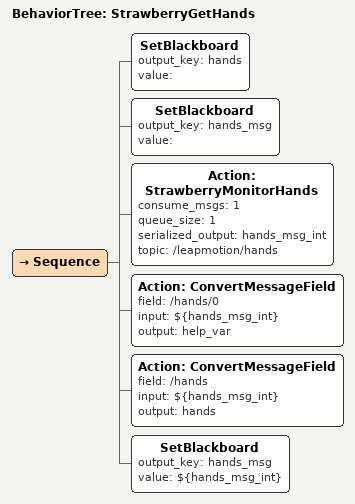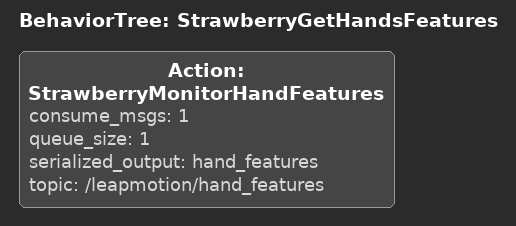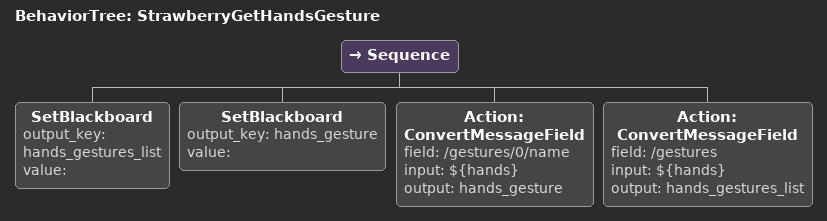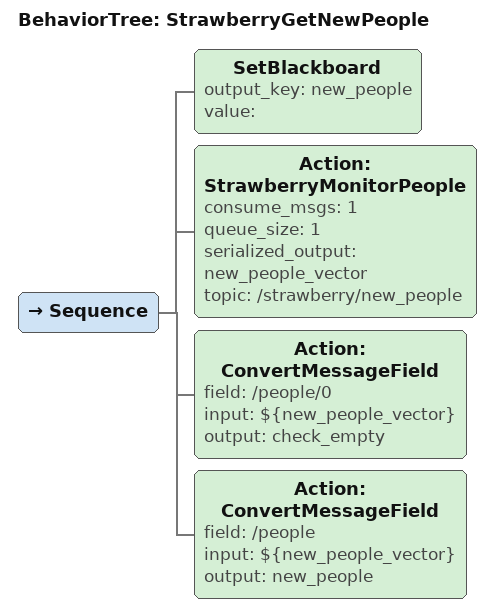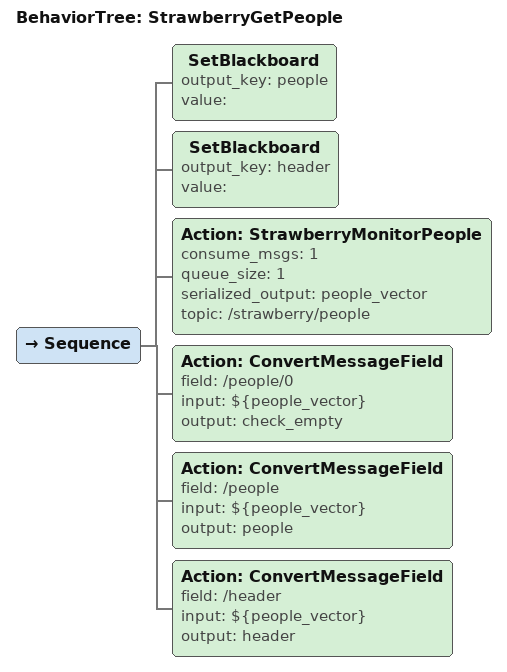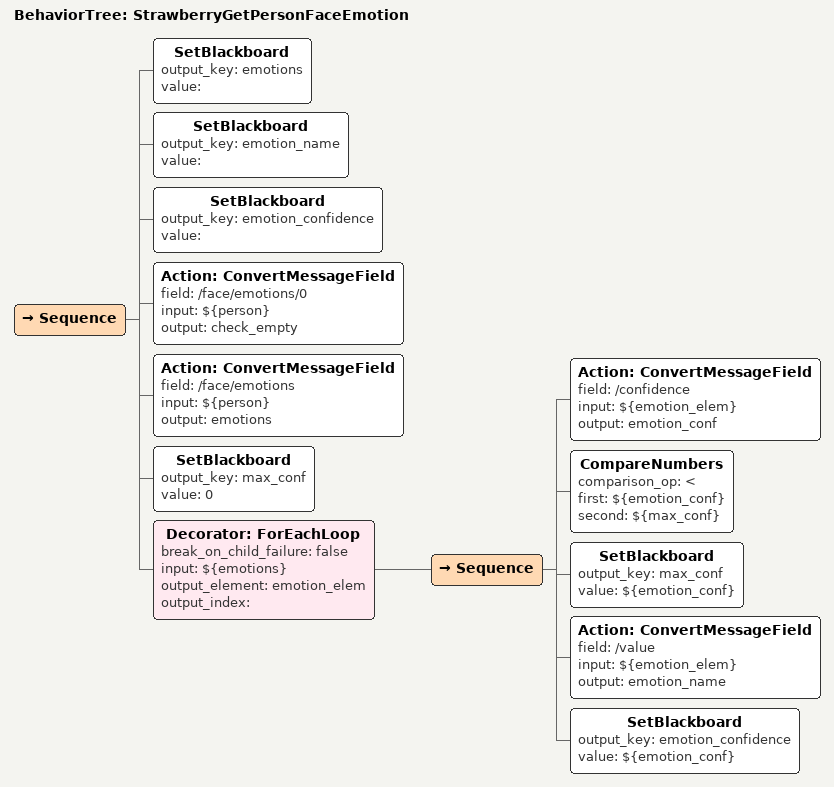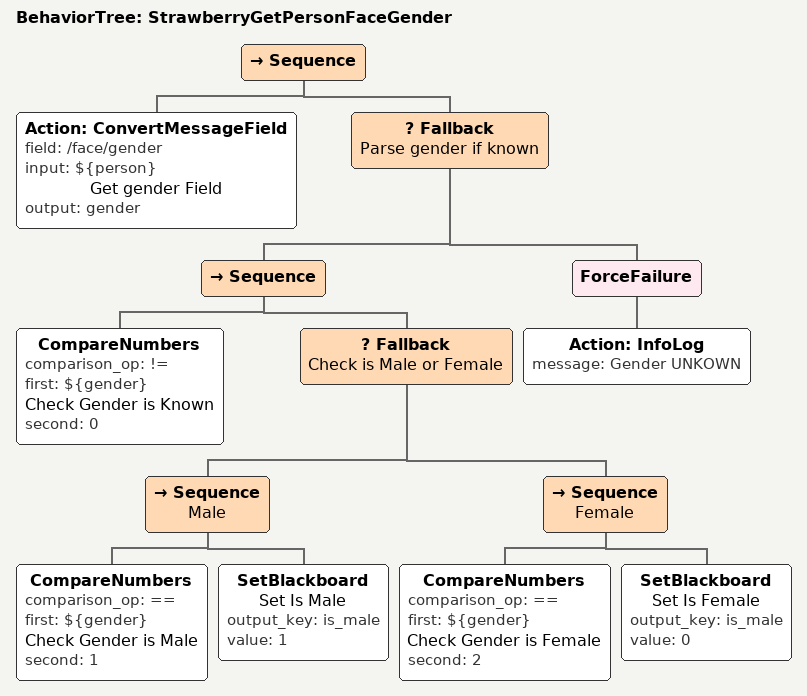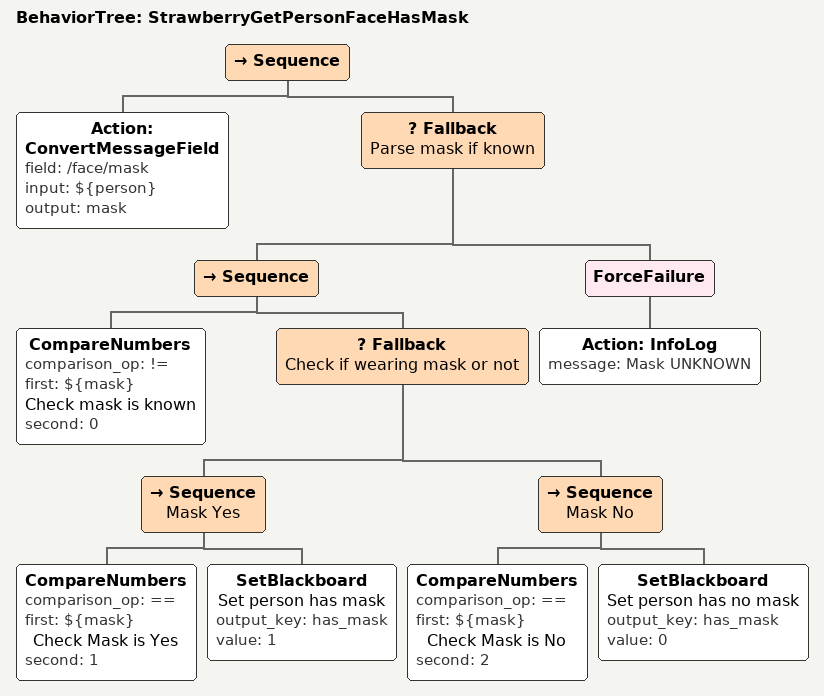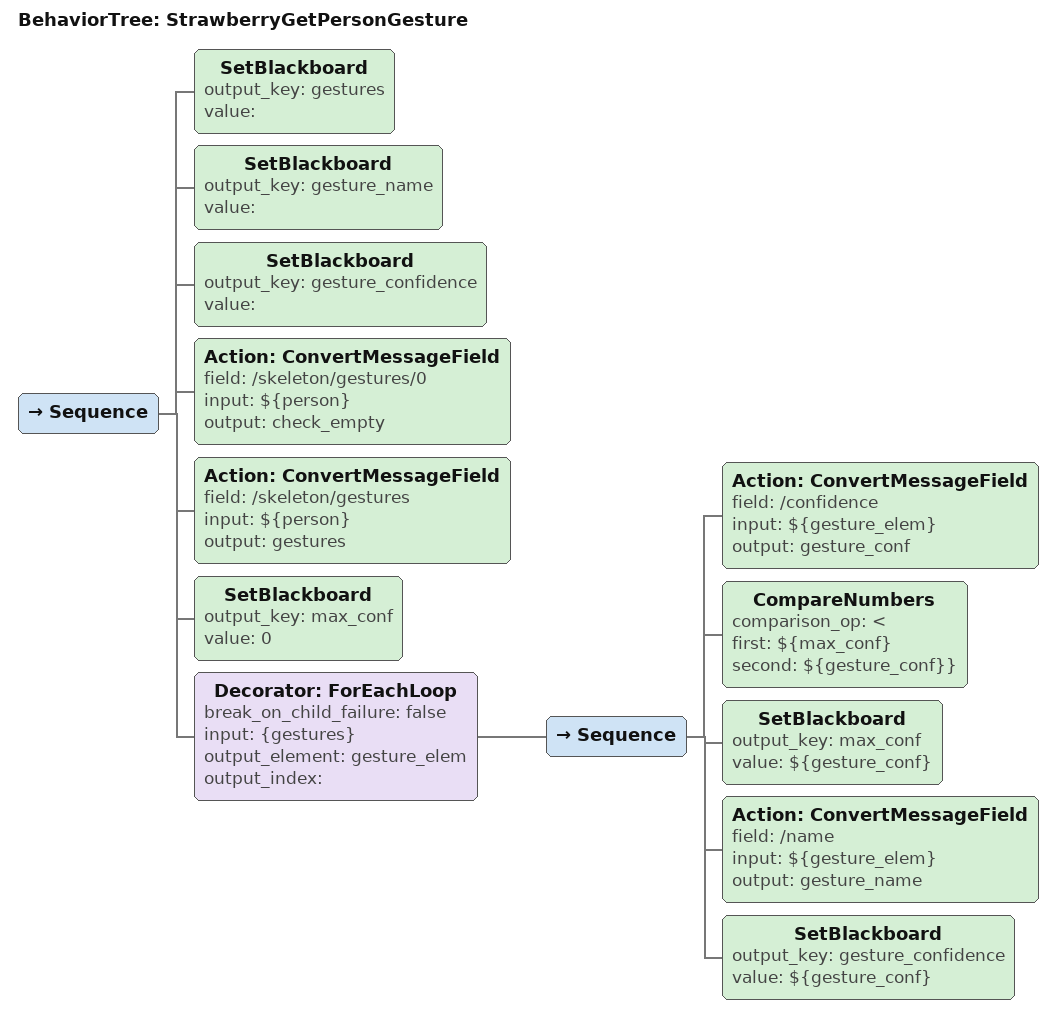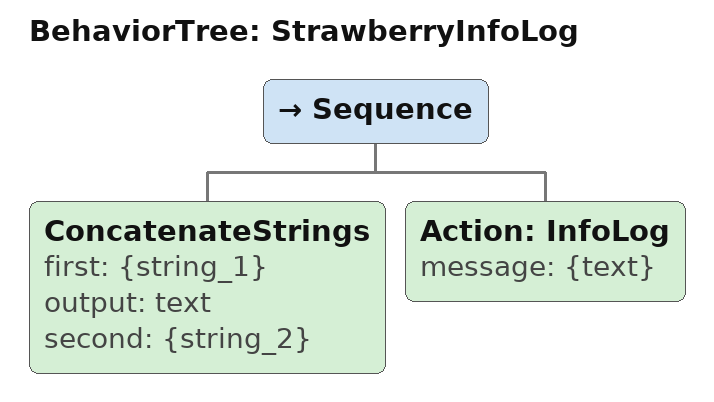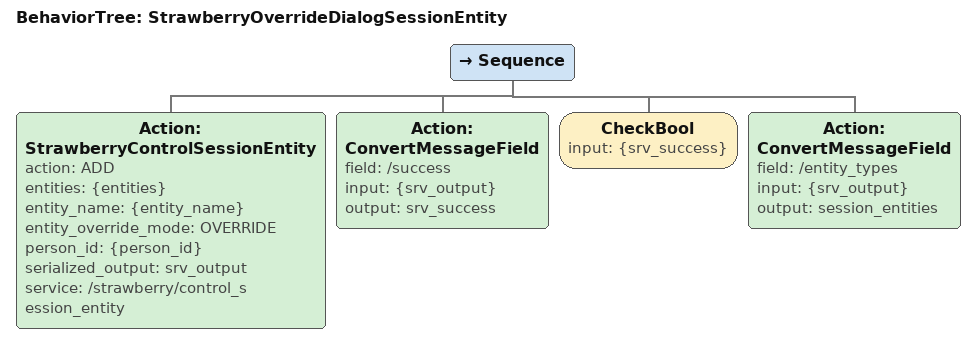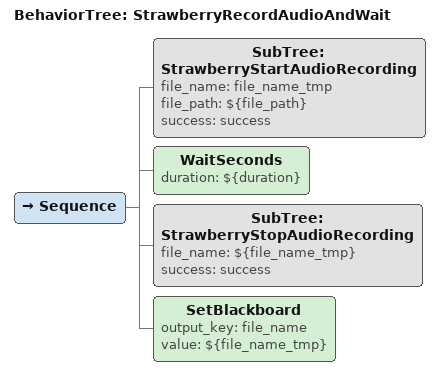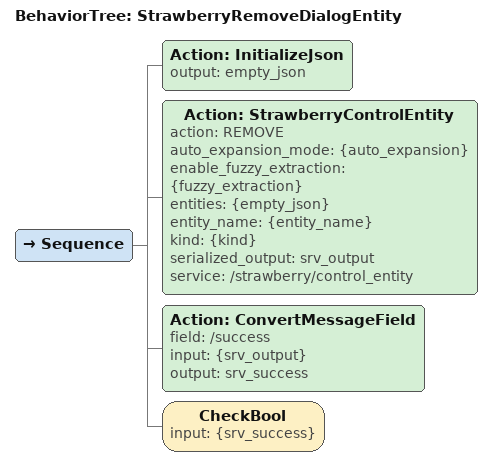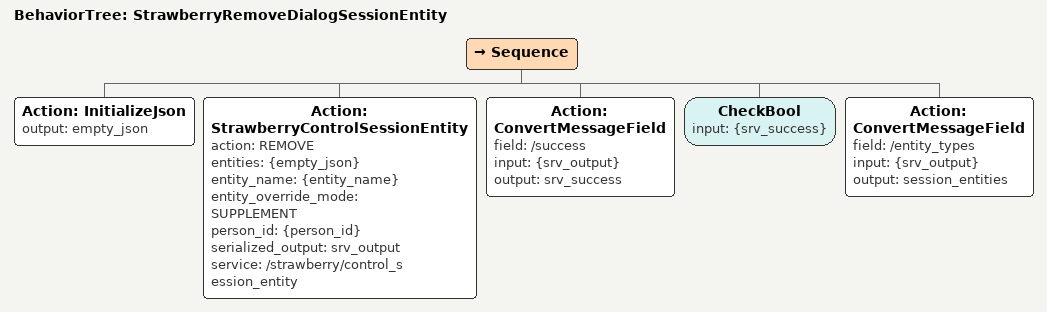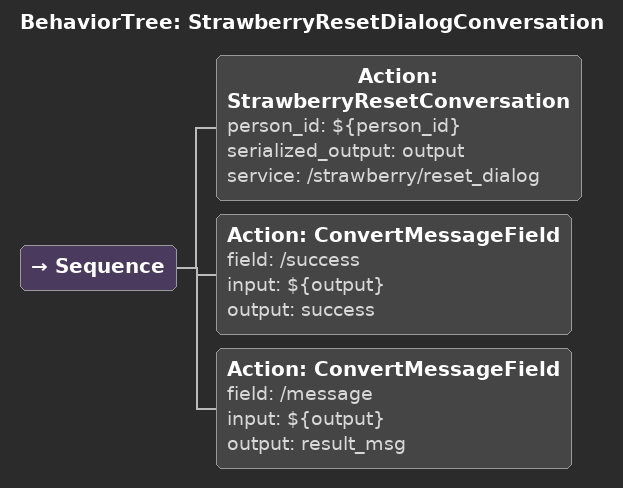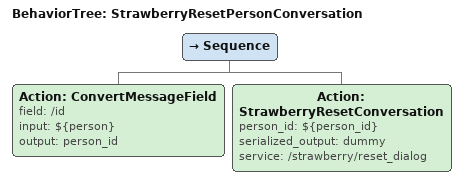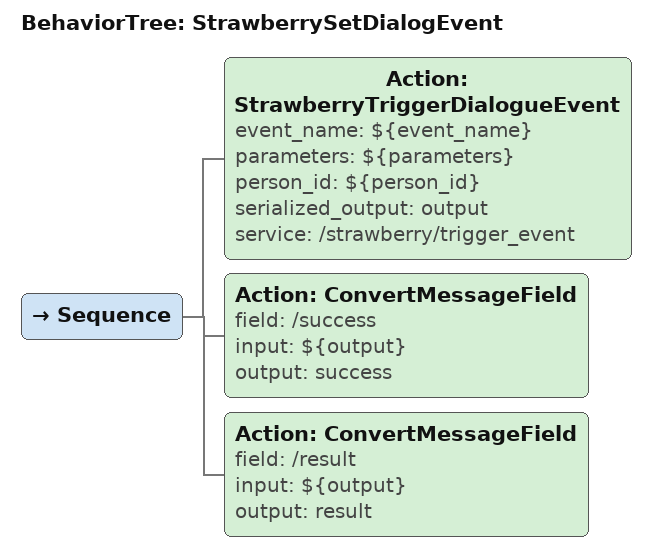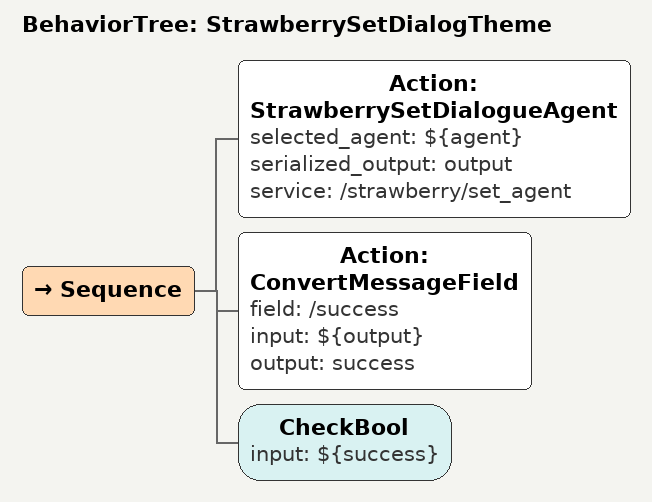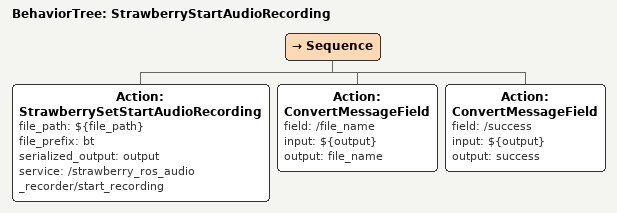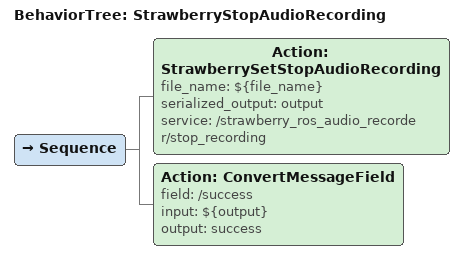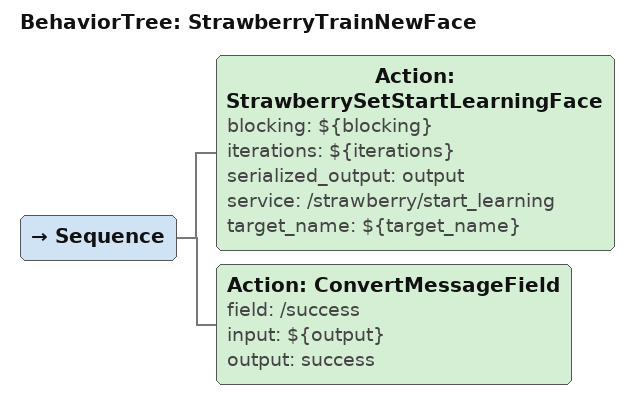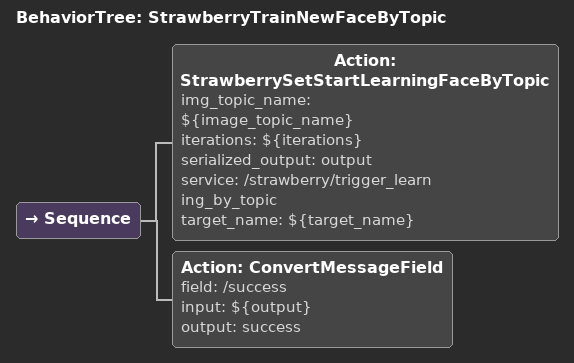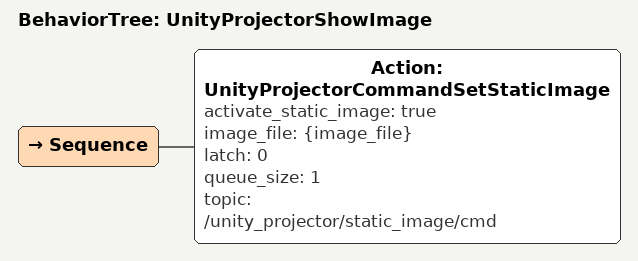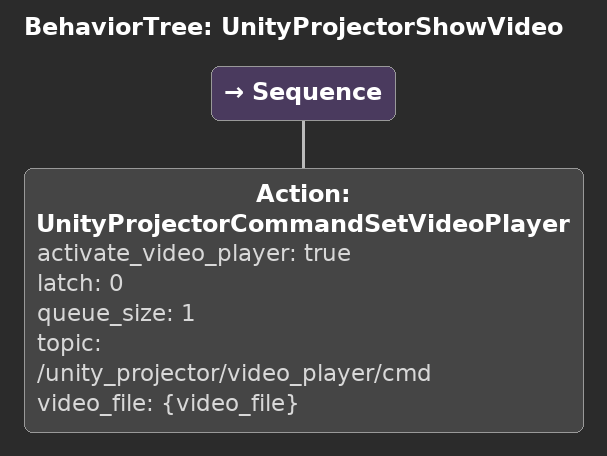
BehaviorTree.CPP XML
<BehaviorTree ID="StrawberryGetHands">
    <Sequence>
        <SetBlackboard output_key="hands" value=""/>
        <SetBlackboard output_key="hands_msg" value=""/>
        <Action ID="StrawberryMonitorHands" consume_msgs="1" queue_size="1" serialized_output="hands_msg_int" topic="/leapmotion/hands"/>
        <Action ID="ConvertMessageField" field="/hands/0" input="${hands_msg_int}" output="help_var"/>
        <Action ID="ConvertMessageField" field="/hands" input="${hands_msg_int}" output="hands"/>
        <SetBlackboard output_key="hands_msg" value="${hands_msg_int}"/>
    </Sequence>
</BehaviorTree>

<BehaviorTree ID="StrawberryGetHandsFeatures">
    <Action ID="StrawberryMonitorHandFeatures" consume_msgs="1" queue_size="1" serialized_output="hand_features" topic="/leapmotion/hand_features"/>
</BehaviorTree>

<BehaviorTree ID="StrawberryGetHandsGesture">
    <Sequence>
        <SetBlackboard output_key="hands_gestures_list" value=""/>
        <SetBlackboard output_key="hands_gesture" value=""/>
        <Action ID="ConvertMessageField" field="/gestures/0/name" input="${hands}" output="hands_gesture"/>
        <Action ID="ConvertMessageField" field="/gestures" input="${hands}" output="hands_gestures_list"/>
    </Sequence>
</BehaviorTree>

<BehaviorTree ID="StrawberryGetNewPeople">
    <Sequence>
        <SetBlackboard output_key="new_people" value=""/>
        <Action ID="StrawberryMonitorPeople" consume_msgs="1" queue_size="1" serialized_output="new_people_vector" topic="/strawberry/new_people"/>
        <Action ID="ConvertMessageField" field="/people/0" input="${new_people_vector}" output="check_empty"/>
        <Action ID="ConvertMessageField" field="/people" input="${new_people_vector}" output="new_people"/>
    </Sequence>
</BehaviorTree>

<BehaviorTree ID="StrawberryGetPeople">
    <Sequence>
        <SetBlackboard output_key="people" value=""/>
        <SetBlackboard output_key="header" value=""/>
        <Action ID="StrawberryMonitorPeople" consume_msgs="1" queue_size="1" serialized_output="people_vector" topic="/strawberry/people"/>
        <Action ID="ConvertMessageField" field="/people/0" input="${people_vector}" output="check_empty"/>
        <Action ID="ConvertMessageField" field="/people" input="${people_vector}" output="people"/>
        <Action ID="ConvertMessageField" field="/header" input="${people_vector}" output="header"/>
    </Sequence>
</BehaviorTree>

<BehaviorTree ID="StrawberryGetPersonFaceEmotion">
    <Sequence>
        <SetBlackboard output_key="emotions" value=""/>
        <SetBlackboard output_key="emotion_name" value=""/>
        <SetBlackboard output_key="emotion_confidence" value=""/>
        <Action ID="ConvertMessageField" field="/face/emotions/0" input="${person}" output="check_empty"/>
        <Action ID="ConvertMessageField" field="/face/emotions" input="${person}" output="emotions"/>
        <SetBlackboard output_key="max_conf" value="0"/>
        <Decorator ID="ForEachLoop" break_on_child_failure="false" input="${emotions}" output_element="emotion_elem" output_index="">
            <Sequence>
                <Action ID="ConvertMessageField" field="/confidence" input="${emotion_elem}" output="emotion_conf"/>
                <CompareNumbers comparison_op="&lt;" first="${emotion_conf}" second="${max_conf}"/>
                <SetBlackboard output_key="max_conf" value="${emotion_conf}"/>
                <Action ID="ConvertMessageField" field="/value" input="${emotion_elem}" output="emotion_name"/>
                <SetBlackboard output_key="emotion_confidence" value="${emotion_conf}"/>
            </Sequence>
        </Decorator>
    </Sequence>
</BehaviorTree>

<BehaviorTree ID="StrawberryGetPersonFaceGender">
    <Sequence>
        <Action ID="ConvertMessageField" field="/face/gender" input="${person}" name="Get gender Field" output="gender"/>
        <Fallback name="Parse gender if known">
            <Sequence>
                <CompareNumbers comparison_op="!=" first="${gender}" name="Check Gender is Known" second="0"/>
                <Fallback name="Check is Male or Female">
                    <Sequence name="Male">
                        <CompareNumbers comparison_op="==" first="${gender}" name="Check Gender is Male" second="1"/>
                        <SetBlackboard name="Set Is Male" output_key="is_male" value="1"/>
                    </Sequence>
                    <Sequence name="Female">
                        <CompareNumbers comparison_op="==" first="${gender}" name="Check Gender is Female" second="2"/>
                        <SetBlackboard name="Set Is Female" output_key="is_male" value="0"/>
                    </Sequence>
                </Fallback>
            </Sequence>
            <ForceFailure>
                <Action ID="InfoLog" message="Gender UNKOWN"/>
            </ForceFailure>
        </Fallback>
    </Sequence>
</BehaviorTree>

<BehaviorTree ID="StrawberryGetPersonFaceHasMask">
    <Sequence>
        <Action ID="ConvertMessageField" field="/face/mask" input="${person}" output="mask"/>
        <Fallback name="Parse mask if known">
            <Sequence>
                <CompareNumbers comparison_op="!=" first="${mask}" name="Check mask is known" second="0"/>
                <Fallback name="Check if wearing mask or not">
                    <Sequence name="Mask Yes">
                        <CompareNumbers comparison_op="==" first="${mask}" name="Check Mask is Yes" second="1"/>
                        <SetBlackboard name="Set person has mask" output_key="has_mask" value="1"/>
                    </Sequence>
                    <Sequence name="Mask No">
                        <CompareNumbers comparison_op="==" first="${mask}" name="Check Mask is No" second="2"/>
                        <SetBlackboard name="Set person has no mask" output_key="has_mask" value="0"/>
                    </Sequence>
                </Fallback>
            </Sequence>
            <ForceFailure>
                <Action ID="InfoLog" message="Mask UNKNOWN"/>
            </ForceFailure>
        </Fallback>
    </Sequence>
</BehaviorTree>

<BehaviorTree ID="StrawberryGetPersonGesture">
    <Sequence>
        <SetBlackboard output_key="gestures" value=""/>
        <SetBlackboard output_key="gesture_name" value=""/>
        <SetBlackboard output_key="gesture_confidence" value=""/>
        <Action ID="ConvertMessageField" field="/skeleton/gestures/0" input="${person}" output="check_empty"/>
        <Action ID="ConvertMessageField" field="/skeleton/gestures" input="${person}" output="gestures"/>
        <SetBlackboard output_key="max_conf" value="0"/>
        <Decorator ID="ForEachLoop" break_on_child_failure="false" input="{gestures}" output_element="gesture_elem" output_index="">
            <Sequence>
                <Action ID="ConvertMessageField" field="/confidence" input="${gesture_elem}" output="gesture_conf"/>
                <CompareNumbers comparison_op="&lt;" first="${max_conf}" second="${gesture_conf}}"/>
                <SetBlackboard output_key="max_conf" value="${gesture_conf}"/>
                <Action ID="ConvertMessageField" field="/name" input="${gesture_elem}" output="gesture_name"/>
                <SetBlackboard output_key="gesture_confidence" value="${gesture_conf}"/>
            </Sequence>
        </Decorator>
    </Sequence>
</BehaviorTree>

<BehaviorTree ID="StrawberryInfoLog">
    <Sequence>
        <ConcatenateStrings first="{string_1}" output="text" second="{string_2}"/>
        <Action ID="InfoLog" message="{text}"/>
    </Sequence>
</BehaviorTree>

<BehaviorTree ID="StrawberryOverrideDialogSessionEntity">
    <Sequence>
        <Action ID="StrawberryControlSessionEntity" action="ADD" entities="{entities}" entity_name="{entity_name}" entity_override_mode="OVERRIDE" person_id="{person_id}" serialized_output="srv_output" service="/strawberry/control_session_entity"/>
        <Action ID="ConvertMessageField" field="/success" input="{srv_output}" output="srv_success"/>
        <CheckBool input="{srv_success}"/>
        <Action ID="ConvertMessageField" field="/entity_types" input="{srv_output}" output="session_entities"/>
    </Sequence>
</BehaviorTree>

<BehaviorTree ID="StrawberryRecordAudioAndWait">
    <Sequence>
        <SubTree ID="StrawberryStartAudioRecording" file_name="file_name_tmp" file_path="${file_path}" success="success"/>
        <WaitSeconds duration="${duration}"/>
        <SubTree ID="StrawberryStopAudioRecording" file_name="${file_name_tmp}" success="success"/>
        <SetBlackboard output_key="file_name" value="${file_name_tmp}"/>
    </Sequence>
</BehaviorTree>

<BehaviorTree ID="StrawberryRemoveDialogEntity">
    <Sequence>
        <Action ID="InitializeJson" output="empty_json"/>
        <Action ID="StrawberryControlEntity" action="REMOVE" auto_expansion_mode="{auto_expansion}" enable_fuzzy_extraction="{fuzzy_extraction}" entities="{empty_json}" entity_name="{entity_name}" kind="{kind}" serialized_output="srv_output" service="/strawberry/control_entity"/>
        <Action ID="ConvertMessageField" field="/success" input="{srv_output}" output="srv_success"/>
        <CheckBool input="{srv_success}"/>
    </Sequence>
</BehaviorTree>

<BehaviorTree ID="StrawberryRemoveDialogSessionEntity">
    <Sequence>
        <Action ID="InitializeJson" output="empty_json"/>
        <Action ID="StrawberryControlSessionEntity" action="REMOVE" entities="{empty_json}" entity_name="{entity_name}" entity_override_mode="SUPPLEMENT" person_id="{person_id}" serialized_output="srv_output" service="/strawberry/control_session_entity"/>
        <Action ID="ConvertMessageField" field="/success" input="{srv_output}" output="srv_success"/>
        <CheckBool input="{srv_success}"/>
        <Action ID="ConvertMessageField" field="/entity_types" input="{srv_output}" output="session_entities"/>
    </Sequence>
</BehaviorTree>

<BehaviorTree ID="StrawberryResetDialogConversation">
    <Sequence>
        <Action ID="StrawberryResetConversation" person_id="${person_id}" serialized_output="output" service="/strawberry/reset_dialog"/>
        <Action ID="ConvertMessageField" field="/success" input="${output}" output="success"/>
        <Action ID="ConvertMessageField" field="/message" input="${output}" output="result_msg"/>
    </Sequence>
</BehaviorTree>

<BehaviorTree ID="StrawberryResetPersonConversation">
    <Sequence>
        <Action ID="ConvertMessageField" field="/id" input="${person}" output="person_id"/>
        <Action ID="StrawberryResetConversation" person_id="${person_id}" serialized_output="dummy" service="/strawberry/reset_dialog"/>
    </Sequence>
</BehaviorTree>

<BehaviorTree ID="StrawberrySetDialogEvent">
    <Sequence>
        <Action ID="StrawberryTriggerDialogueEvent" event_name="${event_name}" parameters="${parameters}" person_id="${person_id}" serialized_output="output" service="/strawberry/trigger_event"/>
        <Action ID="ConvertMessageField" field="/success" input="${output}" output="success"/>
        <Action ID="ConvertMessageField" field="/result" input="${output}" output="result"/>
    </Sequence>
</BehaviorTree>

<BehaviorTree ID="StrawberrySetDialogTheme">
    <Sequence>
        <Action ID="StrawberrySetDialogueAgent" selected_agent="${agent}" serialized_output="output" service="/strawberry/set_agent"/>
        <Action ID="ConvertMessageField" field="/success" input="${output}" output="success"/>
        <CheckBool input="${success}"/>
    </Sequence>
</BehaviorTree>

<BehaviorTree ID="StrawberryStartAudioRecording">
    <Sequence>
        <Action ID="StrawberrySetStartAudioRecording" file_path="${file_path}" file_prefix="bt" serialized_output="output" service="/strawberry_ros_audio_recorder/start_recording"/>
        <Action ID="ConvertMessageField" field="/file_name" input="${output}" output="file_name"/>
        <Action ID="ConvertMessageField" field="/success" input="${output}" output="success"/>
    </Sequence>
</BehaviorTree>

<BehaviorTree ID="StrawberryStopAudioRecording">
    <Sequence>
        <Action ID="StrawberrySetStopAudioRecording" file_name="${file_name}" serialized_output="output" service="/strawberry_ros_audio_recorder/stop_recording"/>
        <Action ID="ConvertMessageField" field="/success" input="${output}" output="success"/>
    </Sequence>
</BehaviorTree>

<BehaviorTree ID="StrawberryTrainNewFace">
    <Sequence>
        <Action ID="StrawberrySetStartLearningFace" blocking="${blocking}" iterations="${iterations}" serialized_output="output" service="/strawberry/start_learning" target_name="${target_name}"/>
        <Action ID="ConvertMessageField" field="/success" input="${output}" output="success"/>
    </Sequence>
</BehaviorTree>

<BehaviorTree ID="StrawberryTrainNewFaceByTopic">
    <Sequence>
        <Action ID="StrawberrySetStartLearningFaceByTopic" img_topic_name="${image_topic_name}" iterations="${iterations}" serialized_output="output" service="/strawberry/trigger_learning_by_topic" target_name="${target_name}"/>
        <Action ID="ConvertMessageField" field="/success" input="${output}" output="success"/>
    </Sequence>
</BehaviorTree>

<BehaviorTree ID="UnityProjectorShowImage">
    <Sequence>
        <Action ID="UnityProjectorCommandSetStaticImage" activate_static_image="true" image_file="{image_file}" latch="0" queue_size="1" topic="/unity_projector/static_image/cmd"/>
    </Sequence>
</BehaviorTree>

<BehaviorTree ID="UnityProjectorShowVideo">
    <Sequence>
        <Action ID="UnityProjectorCommandSetVideoPlayer" activate_video_player="true" latch="0" queue_size="1" topic="/unity_projector/video_player/cmd" video_file="{video_file}"/>
    </Sequence>
</BehaviorTree>
